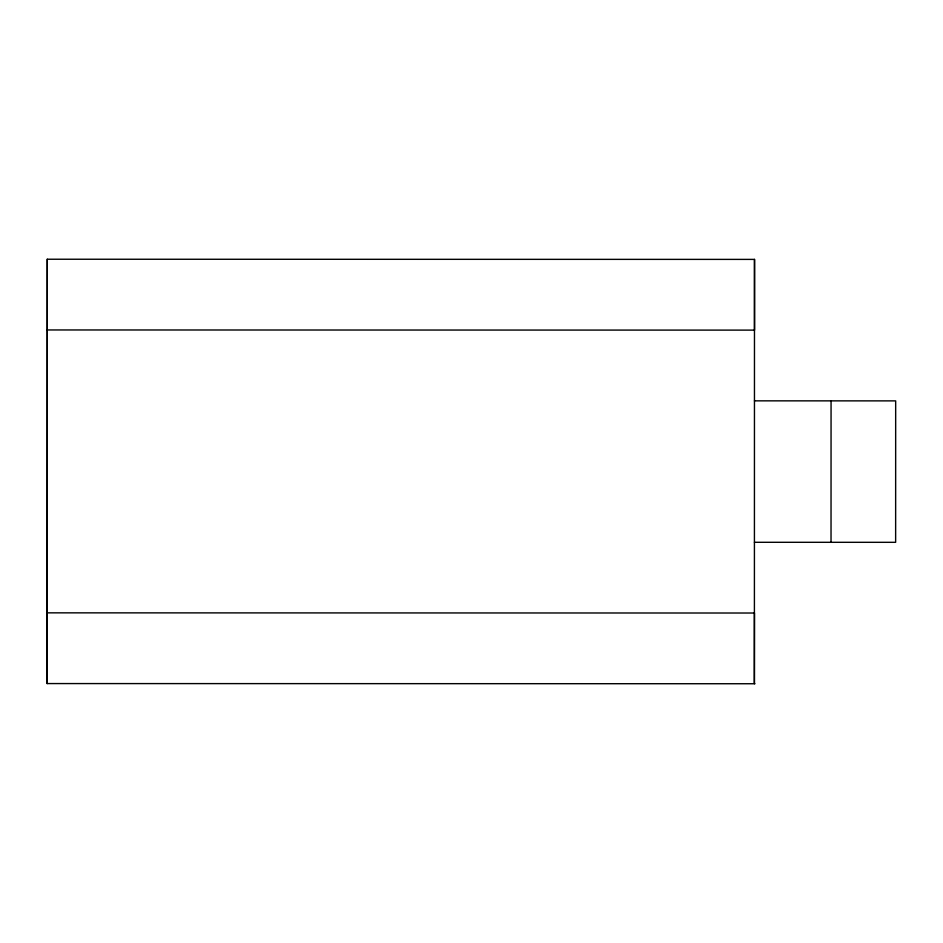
<?xml version="1.0" encoding="UTF-8"?>
<svg xmlns="http://www.w3.org/2000/svg" width="943" height="943" viewBox="0 0 943 943"><rect width="100%" height="100%" fill="white"/><g stroke="black" fill="none" stroke-linecap="round" stroke-linejoin="round"><path stroke-width="1.41" d="M754.93 683.746L47.15 683.569L47.256 259.231L754.541 259.396L754.53 330.121L47.256 329.956M47.197 683.569L47.303 259.231M754.494 259.396L754.388 683.746L754.459 613.021L47.185 612.844M831.031 542.308L831.066 400.858M754.459 400.846L895.673 400.881L895.638 542.319L754.424 542.296"/></g></svg>
